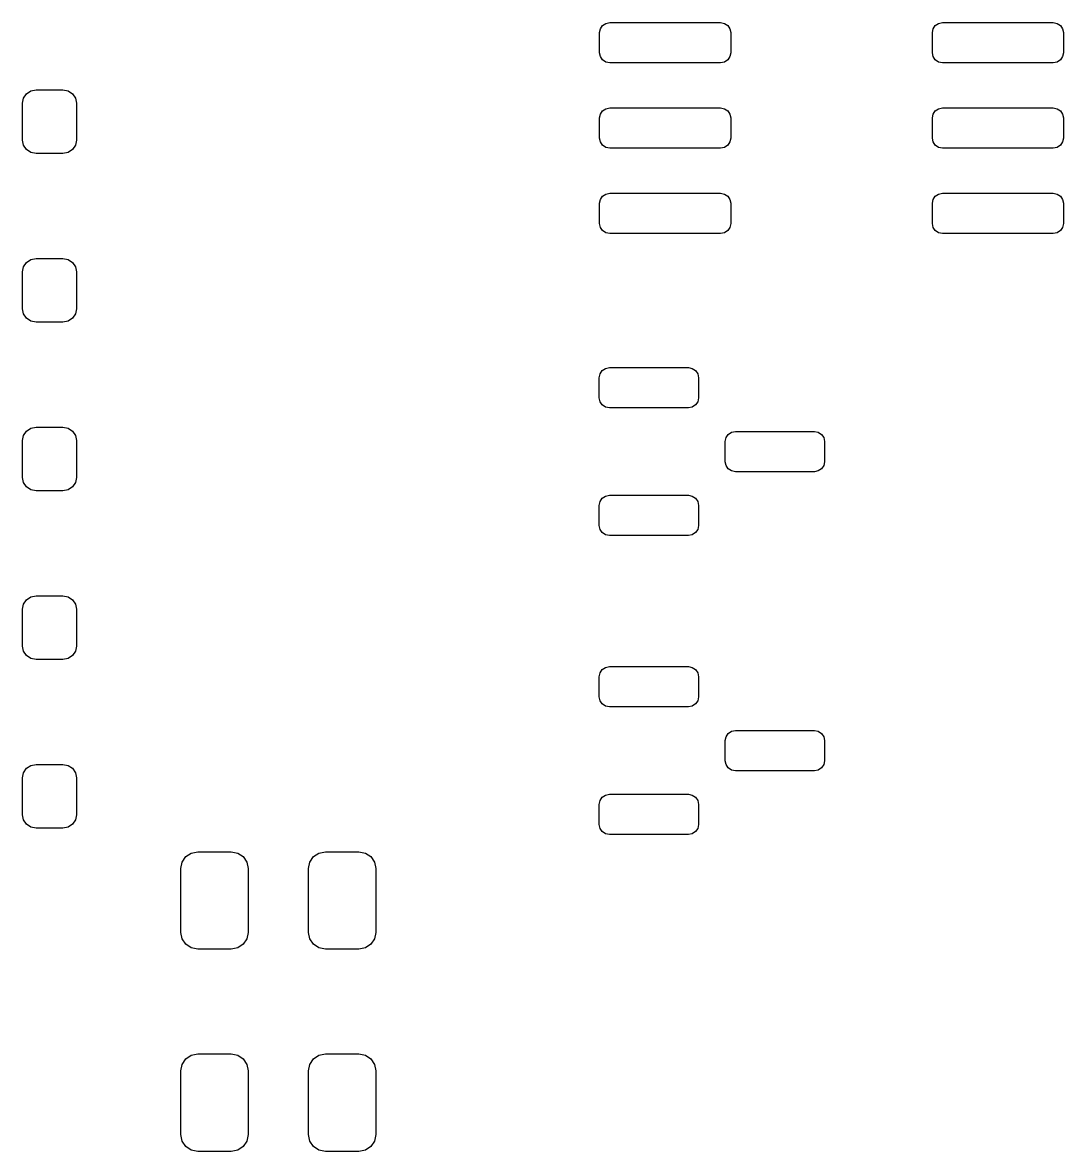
# Model space of a CAD drawing. Extents: x 2.18 to 3.49, y 0.45 to 1.76.
# Drawn here: x 2.881 to 3.491, y 0.45 to 1.111 of the extents above; entities that cross this region are included whole.
import ezdxf

# ---------------------------------------------------------------- set-up
doc = ezdxf.new("R2010")
doc.units = 0
doc.header["$MEASUREMENT"] = 0
doc.layers.add('BLACK', color=7, linetype='CONTINUOUS')

msp = doc.modelspace()

# ---------------------------------------------------------------- linework, layer by layer
at = {"layer": 'BLACK', "linetype": 'CONTINUOUS'}
for p, q in [((3.21902, 1.10512), (3.21947, 1.10738)), ((3.21902, 1.09331), (3.21902, 1.10512)), ((3.21947, 1.10738), (3.22075, 1.10929)), ((3.22075, 1.10929), (3.22266, 1.11057)), ((3.22266, 1.11057), (3.22492, 1.11102)), ((3.22492, 1.11102), (3.28988, 1.11102)), ((3.28988, 1.11102), (3.29214, 1.11057)), ((3.29214, 1.11057), (3.29406, 1.10929)), ((3.29406, 1.10929), (3.29534, 1.10738)), ((3.29534, 1.10738), (3.29579, 1.10512)), ((3.29579, 1.10512), (3.29579, 1.09331)), ((3.4139, 1.10512), (3.41435, 1.10738)), ((3.4139, 1.09331), (3.4139, 1.10512)), ((3.41435, 1.10738), (3.41563, 1.10929)), ((3.41563, 1.10929), (3.41754, 1.11057)), ((3.41754, 1.11057), (3.4198, 1.11102)), ((3.4198, 1.11102), (3.48476, 1.11102)), ((3.48476, 1.11102), (3.48702, 1.11057)), ((3.48702, 1.11057), (3.48894, 1.10929)), ((3.48894, 1.10929), (3.49022, 1.10738)), ((3.49022, 1.10738), (3.49067, 1.10512)), ((3.49067, 1.10512), (3.49067, 1.09331)), ((3.21947, 1.09105), (3.21902, 1.09331)), ((3.29579, 1.09331), (3.29534, 1.09105)), ((3.41435, 1.09105), (3.4139, 1.09331)), ((3.49067, 1.09331), (3.49022, 1.09105)), ((3.22075, 1.08913), (3.21947, 1.09105)), ((3.22266, 1.08785), (3.22075, 1.08913)), ((3.22492, 1.0874), (3.22266, 1.08785)), ((3.28988, 1.0874), (3.22492, 1.0874)), ((3.29214, 1.08785), (3.28988, 1.0874)), ((3.29406, 1.08913), (3.29214, 1.08785)), ((3.29534, 1.09105), (3.29406, 1.08913)), ((3.41563, 1.08913), (3.41435, 1.09105)), ((3.41754, 1.08785), (3.41563, 1.08913)), ((3.4198, 1.0874), (3.41754, 1.08785)), ((3.48476, 1.0874), (3.4198, 1.0874)), ((3.48702, 1.08785), (3.48476, 1.0874)), ((3.48894, 1.08913), (3.48702, 1.08785)), ((3.49022, 1.09105), (3.48894, 1.08913)), ((2.88588, 1.07105), (2.8889, 1.07165)), ((2.8889, 1.07165), (2.90465, 1.07165)), ((2.90465, 1.07165), (2.90766, 1.07105)), ((2.88102, 1.06378), (2.88162, 1.06679)), ((2.88162, 1.06679), (2.88333, 1.06935)), ((2.88333, 1.06935), (2.88588, 1.07105)), ((2.90766, 1.07105), (2.91021, 1.06935)), ((2.91021, 1.06935), (2.91192, 1.06679)), ((2.91192, 1.06679), (2.91252, 1.06378)), ((2.88102, 1.04213), (2.88102, 1.06378)), ((2.91252, 1.06378), (2.91252, 1.04213)), ((3.21947, 1.05738), (3.22075, 1.05929)), ((3.22075, 1.05929), (3.22266, 1.06057)), ((3.22266, 1.06057), (3.22492, 1.06102)), ((3.22492, 1.06102), (3.28988, 1.06102)), ((3.28988, 1.06102), (3.29214, 1.06057)), ((3.29214, 1.06057), (3.29406, 1.05929)), ((3.29406, 1.05929), (3.29534, 1.05738)), ((3.41435, 1.05738), (3.41563, 1.05929)), ((3.41563, 1.05929), (3.41754, 1.06057)), ((3.41754, 1.06057), (3.4198, 1.06102)), ((3.4198, 1.06102), (3.48476, 1.06102)), ((3.48476, 1.06102), (3.48702, 1.06057)), ((3.48702, 1.06057), (3.48894, 1.05929)), ((3.48894, 1.05929), (3.49022, 1.05738)), ((3.21902, 1.05512), (3.21947, 1.05738)), ((3.21902, 1.04331), (3.21902, 1.05512)), ((3.29534, 1.05738), (3.29579, 1.05512)), ((3.29579, 1.05512), (3.29579, 1.04331)), ((3.4139, 1.05512), (3.41435, 1.05738)), ((3.4139, 1.04331), (3.4139, 1.05512)), ((3.49022, 1.05738), (3.49067, 1.05512)), ((3.49067, 1.05512), (3.49067, 1.04331)), ((2.88162, 1.03911), (2.88102, 1.04213)), ((2.88333, 1.03656), (2.88162, 1.03911)), ((2.91192, 1.03911), (2.91021, 1.03656)), ((2.91252, 1.04213), (2.91192, 1.03911)), ((3.21947, 1.04105), (3.21902, 1.04331)), ((3.22075, 1.03913), (3.21947, 1.04105)), ((3.22266, 1.03785), (3.22075, 1.03913)), ((3.29406, 1.03913), (3.29214, 1.03785)), ((3.29534, 1.04105), (3.29406, 1.03913)), ((3.29579, 1.04331), (3.29534, 1.04105)), ((3.41435, 1.04105), (3.4139, 1.04331)), ((3.41563, 1.03913), (3.41435, 1.04105)), ((3.41754, 1.03785), (3.41563, 1.03913)), ((3.48894, 1.03913), (3.48702, 1.03785)), ((3.49022, 1.04105), (3.48894, 1.03913)), ((3.49067, 1.04331), (3.49022, 1.04105)), ((2.88588, 1.03485), (2.88333, 1.03656)), ((2.8889, 1.03425), (2.88588, 1.03485)), ((2.90465, 1.03425), (2.8889, 1.03425)), ((2.90766, 1.03485), (2.90465, 1.03425)), ((2.91021, 1.03656), (2.90766, 1.03485)), ((3.22492, 1.0374), (3.22266, 1.03785)), ((3.28988, 1.0374), (3.22492, 1.0374)), ((3.29214, 1.03785), (3.28988, 1.0374)), ((3.4198, 1.0374), (3.41754, 1.03785)), ((3.48476, 1.0374), (3.4198, 1.0374)), ((3.48702, 1.03785), (3.48476, 1.0374)), ((3.21902, 1.00512), (3.21947, 1.00738)), ((3.21947, 1.00738), (3.22075, 1.00929)), ((3.22075, 1.00929), (3.22266, 1.01057)), ((3.22266, 1.01057), (3.22492, 1.01102)), ((3.22492, 1.01102), (3.28988, 1.01102)), ((3.28988, 1.01102), (3.29214, 1.01057)), ((3.29214, 1.01057), (3.29406, 1.00929)), ((3.29406, 1.00929), (3.29534, 1.00738)), ((3.29534, 1.00738), (3.29579, 1.00512)), ((3.4139, 1.00512), (3.41435, 1.00738)), ((3.41435, 1.00738), (3.41563, 1.00929)), ((3.41563, 1.00929), (3.41754, 1.01057)), ((3.41754, 1.01057), (3.4198, 1.01102)), ((3.4198, 1.01102), (3.48476, 1.01102)), ((3.48476, 1.01102), (3.48702, 1.01057)), ((3.48702, 1.01057), (3.48894, 1.00929)), ((3.48894, 1.00929), (3.49022, 1.00738)), ((3.49022, 1.00738), (3.49067, 1.00512)), ((3.21902, 0.993307), (3.21902, 1.00512)), ((3.29579, 1.00512), (3.29579, 0.993307)), ((3.4139, 0.993307), (3.4139, 1.00512)), ((3.49067, 1.00512), (3.49067, 0.993307)), ((3.21947, 0.991047), (3.21902, 0.993307)), ((3.29579, 0.993307), (3.29534, 0.991047)), ((3.41435, 0.991047), (3.4139, 0.993307)), ((3.49067, 0.993307), (3.49022, 0.991047)), ((3.22075, 0.989131), (3.21947, 0.991047)), ((3.22266, 0.987851), (3.22075, 0.989131)), ((3.22492, 0.987402), (3.22266, 0.987851)), ((3.28988, 0.987402), (3.22492, 0.987402)), ((3.29214, 0.987851), (3.28988, 0.987402)), ((3.29406, 0.989131), (3.29214, 0.987851)), ((3.29534, 0.991047), (3.29406, 0.989131)), ((3.41563, 0.989131), (3.41435, 0.991047)), ((3.41754, 0.987851), (3.41563, 0.989131)), ((3.4198, 0.987402), (3.41754, 0.987851)), ((3.48476, 0.987402), (3.4198, 0.987402)), ((3.48702, 0.987851), (3.48476, 0.987402)), ((3.48894, 0.989131), (3.48702, 0.987851)), ((3.49022, 0.991047), (3.48894, 0.989131)), ((2.88588, 0.972235), (2.8889, 0.972835)), ((2.8889, 0.972835), (2.90465, 0.972835)), ((2.90465, 0.972835), (2.90766, 0.972235)), ((2.88102, 0.964961), (2.88162, 0.967974)), ((2.88162, 0.967974), (2.88333, 0.970528)), ((2.88333, 0.970528), (2.88588, 0.972235)), ((2.90766, 0.972235), (2.91021, 0.970528)), ((2.91021, 0.970528), (2.91192, 0.967974)), ((2.91192, 0.967974), (2.91252, 0.964961)), ((2.88102, 0.943307), (2.88102, 0.964961)), ((2.91252, 0.964961), (2.91252, 0.943307)), ((2.88162, 0.940294), (2.88102, 0.943307)), ((2.88333, 0.937739), (2.88162, 0.940294)), ((2.91192, 0.940294), (2.91021, 0.937739)), ((2.91252, 0.943307), (2.91192, 0.940294)), ((2.88588, 0.936032), (2.88333, 0.937739)), ((2.8889, 0.935433), (2.88588, 0.936032)), ((2.90465, 0.935433), (2.8889, 0.935433)), ((2.90766, 0.936032), (2.90465, 0.935433)), ((2.91021, 0.937739), (2.90766, 0.936032)), ((3.21927, 0.905213), (3.22055, 0.907129)), ((3.22055, 0.907129), (3.22246, 0.908409)), ((3.22246, 0.908409), (3.22472, 0.908858)), ((3.22472, 0.908858), (3.27098, 0.908858)), ((3.27098, 0.908858), (3.27324, 0.908409)), ((3.27324, 0.908409), (3.27516, 0.907129)), ((3.27516, 0.907129), (3.27644, 0.905213)), ((3.21882, 0.902953), (3.21927, 0.905213)), ((3.21882, 0.891142), (3.21882, 0.902953)), ((3.27644, 0.905213), (3.27689, 0.902953)), ((3.27689, 0.902953), (3.27689, 0.891142)), ((3.21927, 0.888882), (3.21882, 0.891142)), ((3.22055, 0.886966), (3.21927, 0.888882)), ((3.22246, 0.885686), (3.22055, 0.886966)), ((3.27516, 0.886966), (3.27324, 0.885686)), ((3.27644, 0.888882), (3.27516, 0.886966)), ((3.27689, 0.891142), (3.27644, 0.888882)), ((3.22472, 0.885236), (3.22246, 0.885686)), ((3.27098, 0.885236), (3.22472, 0.885236)), ((3.27324, 0.885686), (3.27098, 0.885236)), ((2.88333, 0.871709), (2.88588, 0.873416)), ((2.88588, 0.873416), (2.8889, 0.874016)), ((2.8889, 0.874016), (2.90465, 0.874016)), ((2.90465, 0.874016), (2.90766, 0.873416)), ((2.90766, 0.873416), (2.91021, 0.871709)), ((2.88102, 0.866142), (2.88162, 0.869155)), ((2.88162, 0.869155), (2.88333, 0.871709)), ((2.91021, 0.871709), (2.91192, 0.869155)), ((2.91192, 0.869155), (2.91252, 0.866142)), ((3.29264, 0.865551), (3.29309, 0.867811)), ((3.29309, 0.867811), (3.29437, 0.869727)), ((3.29437, 0.869727), (3.29628, 0.871007)), ((3.29628, 0.871007), (3.29854, 0.871457)), ((3.29854, 0.871457), (3.3448, 0.871457)), ((3.3448, 0.871457), (3.34706, 0.871007)), ((3.34706, 0.871007), (3.34898, 0.869727)), ((3.34898, 0.869727), (3.35026, 0.867811)), ((3.35026, 0.867811), (3.35071, 0.865551)), ((2.88102, 0.844488), (2.88102, 0.866142)), ((2.91252, 0.866142), (2.91252, 0.844488)), ((3.29264, 0.85374), (3.29264, 0.865551)), ((3.35071, 0.865551), (3.35071, 0.85374)), ((3.29309, 0.85148), (3.29264, 0.85374)), ((3.35071, 0.85374), (3.35026, 0.85148)), ((3.29437, 0.849564), (3.29309, 0.85148)), ((3.29628, 0.848284), (3.29437, 0.849564)), ((3.29854, 0.847835), (3.29628, 0.848284)), ((3.3448, 0.847835), (3.29854, 0.847835)), ((3.34706, 0.848284), (3.3448, 0.847835)), ((3.34898, 0.849564), (3.34706, 0.848284)), ((3.35026, 0.85148), (3.34898, 0.849564)), ((2.88162, 0.841475), (2.88102, 0.844488)), ((2.88333, 0.83892), (2.88162, 0.841475)), ((2.91192, 0.841475), (2.91021, 0.83892)), ((2.91252, 0.844488), (2.91192, 0.841475)), ((2.88588, 0.837214), (2.88333, 0.83892)), ((2.8889, 0.836614), (2.88588, 0.837214)), ((2.90465, 0.836614), (2.8889, 0.836614)), ((2.90766, 0.837214), (2.90465, 0.836614)), ((2.91021, 0.83892), (2.90766, 0.837214)), ((3.22055, 0.832325), (3.22246, 0.833606)), ((3.22246, 0.833606), (3.22472, 0.834055)), ((3.22472, 0.834055), (3.27098, 0.834055)), ((3.27098, 0.834055), (3.27324, 0.833606)), ((3.27324, 0.833606), (3.27516, 0.832325)), ((3.21882, 0.82815), (3.21927, 0.83041)), ((3.21882, 0.816339), (3.21882, 0.82815)), ((3.21927, 0.83041), (3.22055, 0.832325)), ((3.27516, 0.832325), (3.27644, 0.83041)), ((3.27644, 0.83041), (3.27689, 0.82815)), ((3.27689, 0.82815), (3.27689, 0.816339)), ((3.21927, 0.814079), (3.21882, 0.816339)), ((3.22055, 0.812163), (3.21927, 0.814079)), ((3.27644, 0.814079), (3.27516, 0.812163)), ((3.27689, 0.816339), (3.27644, 0.814079)), ((3.22246, 0.810883), (3.22055, 0.812163)), ((3.22472, 0.810433), (3.22246, 0.810883)), ((3.27098, 0.810433), (3.22472, 0.810433)), ((3.27324, 0.810883), (3.27098, 0.810433)), ((3.27516, 0.812163), (3.27324, 0.810883)), ((2.88333, 0.772891), (2.88588, 0.774597)), ((2.88588, 0.774597), (2.8889, 0.775197)), ((2.8889, 0.775197), (2.90465, 0.775197)), ((2.90465, 0.775197), (2.90766, 0.774597)), ((2.90766, 0.774597), (2.91021, 0.772891)), ((2.88102, 0.767323), (2.88162, 0.770336)), ((2.88102, 0.745669), (2.88102, 0.767323)), ((2.88162, 0.770336), (2.88333, 0.772891)), ((2.91021, 0.772891), (2.91192, 0.770336)), ((2.91192, 0.770336), (2.91252, 0.767323)), ((2.91252, 0.767323), (2.91252, 0.745669)), ((2.88162, 0.742656), (2.88102, 0.745669)), ((2.88333, 0.740102), (2.88162, 0.742656)), ((2.91192, 0.742656), (2.91021, 0.740102)), ((2.91252, 0.745669), (2.91192, 0.742656)), ((2.88588, 0.738395), (2.88333, 0.740102)), ((2.8889, 0.737795), (2.88588, 0.738395)), ((2.90465, 0.737795), (2.8889, 0.737795)), ((2.90766, 0.738395), (2.90465, 0.737795)), ((2.91021, 0.740102), (2.90766, 0.738395)), ((3.21882, 0.727756), (3.21927, 0.730016)), ((3.21882, 0.715945), (3.21882, 0.727756)), ((3.21927, 0.730016), (3.22055, 0.731932)), ((3.22055, 0.731932), (3.22246, 0.733212)), ((3.22246, 0.733212), (3.22472, 0.733661)), ((3.22472, 0.733661), (3.27098, 0.733661)), ((3.27098, 0.733661), (3.27324, 0.733212)), ((3.27324, 0.733212), (3.27516, 0.731932)), ((3.27516, 0.731932), (3.27644, 0.730016)), ((3.27644, 0.730016), (3.27689, 0.727756)), ((3.27689, 0.727756), (3.27689, 0.715945)), ((3.21927, 0.713685), (3.21882, 0.715945)), ((3.27689, 0.715945), (3.27644, 0.713685)), ((3.22055, 0.711769), (3.21927, 0.713685)), ((3.22246, 0.710489), (3.22055, 0.711769)), ((3.22472, 0.710039), (3.22246, 0.710489)), ((3.27098, 0.710039), (3.22472, 0.710039)), ((3.27324, 0.710489), (3.27098, 0.710039)), ((3.27516, 0.711769), (3.27324, 0.710489)), ((3.27644, 0.713685), (3.27516, 0.711769)), ((3.29309, 0.692614), (3.29437, 0.69453)), ((3.29437, 0.69453), (3.29628, 0.69581)), ((3.29628, 0.69581), (3.29854, 0.69626)), ((3.29854, 0.69626), (3.3448, 0.69626)), ((3.3448, 0.69626), (3.34706, 0.69581)), ((3.34706, 0.69581), (3.34898, 0.69453)), ((3.34898, 0.69453), (3.35026, 0.692614)), ((3.29264, 0.690354), (3.29309, 0.692614)), ((3.29264, 0.678543), (3.29264, 0.690354)), ((3.35026, 0.692614), (3.35071, 0.690354)), ((3.35071, 0.690354), (3.35071, 0.678543)), ((2.88333, 0.674072), (2.88588, 0.675779)), ((2.88588, 0.675779), (2.8889, 0.676378)), ((2.8889, 0.676378), (2.90465, 0.676378)), ((2.90465, 0.676378), (2.90766, 0.675779)), ((2.90766, 0.675779), (2.91021, 0.674072)), ((3.29309, 0.676283), (3.29264, 0.678543)), ((3.29437, 0.674367), (3.29309, 0.676283)), ((3.35026, 0.676283), (3.34898, 0.674367)), ((3.35071, 0.678543), (3.35026, 0.676283)), ((2.88102, 0.668504), (2.88162, 0.671517)), ((2.88102, 0.64685), (2.88102, 0.668504)), ((2.88162, 0.671517), (2.88333, 0.674072)), ((2.91021, 0.674072), (2.91192, 0.671517)), ((2.91192, 0.671517), (2.91252, 0.668504)), ((2.91252, 0.668504), (2.91252, 0.64685)), ((3.29628, 0.673087), (3.29437, 0.674367)), ((3.29854, 0.672638), (3.29628, 0.673087)), ((3.3448, 0.672638), (3.29854, 0.672638)), ((3.34706, 0.673087), (3.3448, 0.672638)), ((3.34898, 0.674367), (3.34706, 0.673087)), ((3.21882, 0.652953), (3.21927, 0.655213)), ((3.21927, 0.655213), (3.22055, 0.657129)), ((3.22055, 0.657129), (3.22246, 0.658409)), ((3.22246, 0.658409), (3.22472, 0.658858)), ((3.22472, 0.658858), (3.27098, 0.658858)), ((3.27098, 0.658858), (3.27324, 0.658409)), ((3.27324, 0.658409), (3.27516, 0.657129)), ((3.27516, 0.657129), (3.27644, 0.655213)), ((3.27644, 0.655213), (3.27689, 0.652953)), ((3.21882, 0.641142), (3.21882, 0.652953)), ((3.27689, 0.652953), (3.27689, 0.641142)), ((2.88162, 0.643837), (2.88102, 0.64685)), ((2.88333, 0.641283), (2.88162, 0.643837)), ((2.91192, 0.643837), (2.91021, 0.641283)), ((2.91252, 0.64685), (2.91192, 0.643837)), ((2.88588, 0.639576), (2.88333, 0.641283)), ((2.8889, 0.638976), (2.88588, 0.639576)), ((2.90465, 0.638976), (2.8889, 0.638976)), ((2.90766, 0.639576), (2.90465, 0.638976)), ((2.91021, 0.641283), (2.90766, 0.639576)), ((3.21927, 0.638882), (3.21882, 0.641142)), ((3.22055, 0.636966), (3.21927, 0.638882)), ((3.22246, 0.635686), (3.22055, 0.636966)), ((3.22472, 0.635236), (3.22246, 0.635686)), ((3.27098, 0.635236), (3.22472, 0.635236)), ((3.27324, 0.635686), (3.27098, 0.635236)), ((3.27516, 0.636966), (3.27324, 0.635686)), ((3.27644, 0.638882), (3.27516, 0.636966)), ((3.27689, 0.641142), (3.27644, 0.638882)), ((2.97449, 0.619121), (2.97662, 0.622314)), ((2.97662, 0.622314), (2.97982, 0.624448)), ((2.97982, 0.624448), (2.98358, 0.625197)), ((2.98358, 0.625197), (3.00327, 0.625197)), ((3.00327, 0.625197), (3.00703, 0.624448)), ((3.00703, 0.624448), (3.01023, 0.622314)), ((3.01023, 0.622314), (3.01236, 0.619121)), ((3.04929, 0.619121), (3.05143, 0.622314)), ((3.05143, 0.622314), (3.05462, 0.624448)), ((3.05462, 0.624448), (3.05839, 0.625197)), ((3.05839, 0.625197), (3.07807, 0.625197)), ((3.07807, 0.625197), (3.08184, 0.624448)), ((3.08184, 0.624448), (3.08503, 0.622314)), ((3.08503, 0.622314), (3.08716, 0.619121)), ((2.97374, 0.615354), (2.97449, 0.619121)), ((2.97374, 0.577953), (2.97374, 0.615354)), ((3.01236, 0.619121), (3.01311, 0.615354)), ((3.01311, 0.615354), (3.01311, 0.577953)), ((3.04854, 0.615354), (3.04929, 0.619121)), ((3.04854, 0.577953), (3.04854, 0.615354)), ((3.08716, 0.619121), (3.08791, 0.615354)), ((3.08791, 0.615354), (3.08791, 0.577953)), ((2.97449, 0.574186), (2.97374, 0.577953)), ((3.01311, 0.577953), (3.01236, 0.574186)), ((3.04929, 0.574186), (3.04854, 0.577953)), ((3.08791, 0.577953), (3.08716, 0.574186)), ((2.97662, 0.570993), (2.97449, 0.574186)), ((2.97982, 0.568859), (2.97662, 0.570993)), ((2.98358, 0.56811), (2.97982, 0.568859)), ((3.00703, 0.568859), (3.00327, 0.56811)), ((3.01023, 0.570993), (3.00703, 0.568859)), ((3.01236, 0.574186), (3.01023, 0.570993)), ((3.05143, 0.570993), (3.04929, 0.574186)), ((3.05462, 0.568859), (3.05143, 0.570993)), ((3.05839, 0.56811), (3.05462, 0.568859)), ((3.08184, 0.568859), (3.07807, 0.56811)), ((3.08503, 0.570993), (3.08184, 0.568859)), ((3.08716, 0.574186), (3.08503, 0.570993)), ((3.00327, 0.56811), (2.98358, 0.56811)), ((3.07807, 0.56811), (3.05839, 0.56811)), ((2.97449, 0.500617), (2.97662, 0.50381)), ((2.97662, 0.50381), (2.97982, 0.505944)), ((2.97982, 0.505944), (2.98358, 0.506693)), ((2.98358, 0.506693), (3.00327, 0.506693)), ((3.00327, 0.506693), (3.00703, 0.505944)), ((3.00703, 0.505944), (3.01023, 0.50381)), ((3.01023, 0.50381), (3.01236, 0.500617)), ((3.04929, 0.500617), (3.05143, 0.50381)), ((3.05143, 0.50381), (3.05462, 0.505944)), ((3.05462, 0.505944), (3.05839, 0.506693)), ((3.05839, 0.506693), (3.07807, 0.506693)), ((3.07807, 0.506693), (3.08184, 0.505944)), ((3.08184, 0.505944), (3.08503, 0.50381)), ((3.08503, 0.50381), (3.08716, 0.500617)), ((2.97374, 0.49685), (2.97449, 0.500617)), ((2.97374, 0.459449), (2.97374, 0.49685)), ((3.01236, 0.500617), (3.01311, 0.49685)), ((3.01311, 0.49685), (3.01311, 0.459449)), ((3.04854, 0.49685), (3.04929, 0.500617)), ((3.04854, 0.459449), (3.04854, 0.49685)), ((3.08716, 0.500617), (3.08791, 0.49685)), ((3.08791, 0.49685), (3.08791, 0.459449)), ((2.97449, 0.455682), (2.97374, 0.459449)), ((3.01311, 0.459449), (3.01236, 0.455682)), ((3.04929, 0.455682), (3.04854, 0.459449)), ((3.08791, 0.459449), (3.08716, 0.455682)), ((2.97662, 0.452489), (2.97449, 0.455682)), ((2.97982, 0.450356), (2.97662, 0.452489)), ((2.98358, 0.449606), (2.97982, 0.450356)), ((3.00703, 0.450356), (3.00327, 0.449606)), ((3.01023, 0.452489), (3.00703, 0.450356)), ((3.01236, 0.455682), (3.01023, 0.452489)), ((3.05143, 0.452489), (3.04929, 0.455682)), ((3.05462, 0.450356), (3.05143, 0.452489)), ((3.05839, 0.449606), (3.05462, 0.450356)), ((3.08184, 0.450356), (3.07807, 0.449606)), ((3.08503, 0.452489), (3.08184, 0.450356)), ((3.08716, 0.455682), (3.08503, 0.452489)), ((3.00327, 0.449606), (2.98358, 0.449606)), ((3.07807, 0.449606), (3.05839, 0.449606))]:
    msp.add_line(p, q, dxfattribs=at)

doc.saveas('drawing.dxf')
